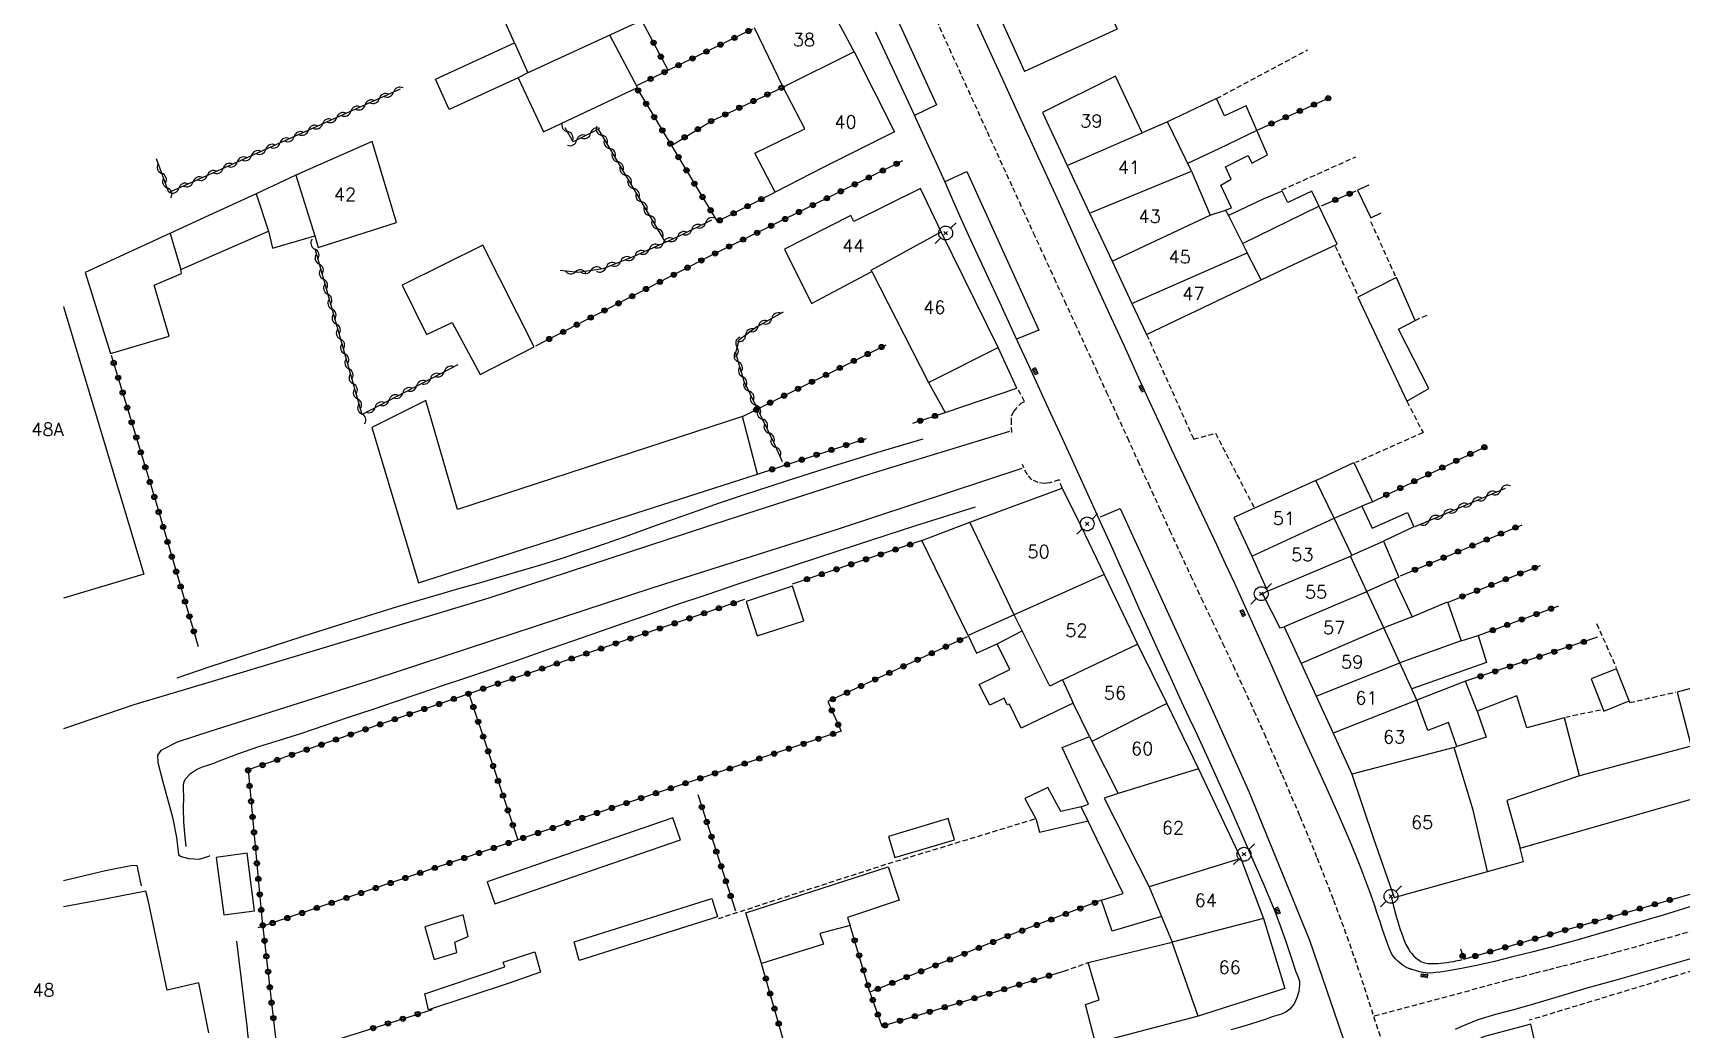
# Model space of a CAD drawing. Header units: millimetres. Extents: x 146997 to 148001, y 141998 to 143001.
# Drawn here: x 146997.1 to 147155.9, y 142402.6 to 142498.5 of the extents above; entities that cross this region are included whole.
import ezdxf
from ezdxf.enums import TextEntityAlignment as Align

# ---------------------------------------------------------------- set-up
doc = ezdxf.new("R2010")
doc.units = ezdxf.units.MM
doc.linetypes.add('DASHED', pattern=[0.75, 0.5, -0.25])
doc.layers.get('0').update_dxf_attribs({"linetype": 'CONTINUOUS'})
for name, color, linetype in [('W0001', 6, 'DASHED'), ('W0006', 2, 'CONTINUOUS'), ('W0008', 7, 'CONTINUOUS'), ('W0014', 7, 'CONTINUOUS'), ('W0017', 7, 'CONTINUOUS'), ('W0101', 7, 'CONTINUOUS'), ('W0104', 1, 'CONTINUOUS'), ('W0112', 1, 'DASHED'), ('W0300', 7, 'CONTINUOUS'), ('W0310', 3, 'CONTINUOUS'), ('W0323', 7, 'CONTINUOUS'), ('W0401', 7, 'CONTINUOUS'), ('W0473', 7, 'CONTINUOUS'), ('W0991', 7, 'CONTINUOUS'), ('W1102', 7, 'CONTINUOUS')]:
    doc.layers.add(name, color=color, linetype=linetype)
doc.styles.get("Standard").update_dxf_attribs({"font": 'romans.shx', "width": 0.85})

# ---------------------------------------------------------------- blocks, each defined once
blk = doc.blocks.new('T473')
for p, q in [((-0.166667, 0.166667), (0.166667, -0.166667)), ((-0.166667, -0.166667), (0.166667, 0.166667)), ((0.500001, 0.500001), (1.000002, 1.000002)), ((-1.000002, -1.000002), (-0.500001, -0.500001))]:
    blk.add_line(p, q)
blk.add_ellipse((0, 0), major_axis=(0.471405, 0.471405), ratio=1, start_param=5.4977871438, end_param=11.780972451)
blk = doc.blocks.new('T401')
for p, q in [((-0.3, 0.3), (0, 0.3)), ((-0.3, -0.25), (-0.3, 0.3)), ((-0.3, 0.15), (0, 0.15)), ((-0.3, 0), (0, 0)), ((0, 0.3), (0, -0.25)), ((-0.3, -0.15), (0, -0.15)), ((-0.3, -0.25), (-0.3, -0.3)), ((-0.3, -0.3), (0, -0.3)), ((0, -0.3), (0, -0.25))]:
    blk.add_line(p, q)
blk = doc.blocks.new('t323o')
at = {"color": 0, "linetype": 'Continuous'}
for radius in [0.25, 0.15]:
    blk.add_circle((0, 0), radius, dxfattribs=at)
blk = doc.blocks.new('t310o')
at = {"color": 0, "linetype": 'Continuous'}
for centre, start, end in [((-0.5, 0.38), 216.8699, 323.1304), ((0.5, -0.37), 36.8699, 143.1303)]:
    blk.add_arc(centre, 0.625, start, end, dxfattribs=at)

msp = doc.modelspace()

# ---------------------------------------------------------------- linework, layer by layer
at = {"layer": 'W0001'}
for points in [[(147084.09, 142499.8), (147086.54, 142494.42), (147088.99, 142489.04), (147091.45, 142483.66), (147092.45, 142481.47), (147093.45, 142479.29), (147094.45, 142477.11), (147095.45, 142474.93), (147096.45, 142472.75), (147097.45, 142470.57), (147098.46, 142468.38), (147099.46, 142466.2), (147100.47, 142463.98), (147101.49, 142461.76), (147102.51, 142459.54), (147103.52, 142457.32), (147104.54, 142455.1), (147105.56, 142452.88), (147106.58, 142450.66), (147107.6, 142448.44), (147108.61, 142446.27), (147109.63, 142444.1), (147110.65, 142441.93), (147111.68, 142439.77), (147112.7, 142437.6), (147113.71, 142435.43), (147114.71, 142433.25), (147115.68, 142431.06), (147117.42, 142427.07), (147119.13, 142423.08), (147120.79, 142419.06), (147122.37, 142415.01), (147123.41, 142412.23), (147124.39, 142409.43), (147125.34, 142406.62), (147126.24, 142403.79)], [(147157.9, 142412.29), (147153.73, 142411.11), (147149.56, 142409.96), (147148.26, 142409.61), (147146.95, 142409.27), (147145.64, 142408.93), (147144.33, 142408.6), (147143.02, 142408.26), (147141.71, 142407.93), (147140.4, 142407.59), (147139.09, 142407.25), (147126.24, 142403.79)], [(147126.24, 142403.79), (147134.11, 142379.49), (147134.86, 142377.14), (147135.61, 142374.78), (147136.36, 142372.43), (147137.11, 142370.08), (147137.86, 142367.73), (147138.62, 142365.38), (147139.39, 142363.03), (147140.18, 142360.69), (147141.93, 142355.62), (147143.72, 142350.55), (147145.55, 142345.51), (147147.46, 142340.49), (147149.1, 142336.33), (147150.8, 142332.2), (147152.54, 142328.08), (147154.32, 142323.98), (147155.82, 142320.63)]]:
    msp.add_lwpolyline(points, dxfattribs=at)
at = {"layer": 'W0006'}
for points in [[(147073.8, 142508.29), (147076.01, 142509.31), (147084.13, 142491.61), (147082, 142490.6)], [(147084.9, 142484.2), (147087.03, 142485.21), (147093.99, 142469.9), (147091.82, 142469.05)], [(147099.91, 142451.92), (147101.82, 142452.73), (147105.65, 142444.37), (147110.45, 142433.84), (147114.21, 142425.48), (147120.05, 142411.15), (147123.3, 142401.67), (147125.35, 142395.67), (147123.3, 142394.95)]]:
    msp.add_lwpolyline(points, dxfattribs=at)
at = {"layer": 'W0008'}
msp.add_lwpolyline([(147157.58, 142409.57), (147154.88, 142408.8), (147152.19, 142408.03), (147149.49, 142407.27), (147146.8, 142406.5), (147144.11, 142405.71), (147141.42, 142404.92), (147139.71, 142404.44), (147137.99, 142403.99), (147136.28, 142403.47), (147134.63, 142402.79), (147134.11, 142402.53)], dxfattribs=at)
at = {"layer": 'W0014'}
for points in [[(147095.93, 142482.21), (147094.11, 142486.19), (147092.29, 142490.17), (147090.47, 142494.14), (147088.65, 142498.12), (147087.25, 142501.19)], [(147078.25, 142498.67), (147078.92, 142497.22), (147080.26, 142494.32), (147081.6, 142491.42), (147082.94, 142488.53), (147084.27, 142485.62), (147085.01, 142483.98), (147085.74, 142482.33), (147086.47, 142480.68), (147087.19, 142479.03)], [(147157.23, 142414.5), (147154.13, 142413.56), (147151.02, 142412.64), (147147.91, 142411.74), (147145.81, 142411.15), (147143.71, 142410.57), (147141.61, 142410.01), (147139.5, 142409.49), (147137.9, 142409.1), (147136.31, 142408.73), (147134.7, 142408.4), (147133.08, 142408.13), (147132.64, 142408.06), (147132.19, 142408.01), (147131.74, 142407.97), (147131.28, 142407.98), (147130.97, 142408.03), (147130.66, 142408.1), (147130.36, 142408.18), (147130.06, 142408.27), (147129.96, 142408.3), (147129.85, 142408.33), (147129.75, 142408.37), (147129.65, 142408.41), (147129.42, 142408.52), (147129.2, 142408.64), (147128.99, 142408.78), (147128.79, 142408.93), (147128.57, 142409.13), (147128.36, 142409.33), (147128.17, 142409.56), (147128, 142409.8), (147127.83, 142410.13), (147127.7, 142410.47), (147127.58, 142410.82), (147127.46, 142411.17), (147127.27, 142411.71), (147127.08, 142412.25), (147126.89, 142412.8), (147126.71, 142413.35), (147126.53, 142413.9), (147126.35, 142414.45), (147126.16, 142414.99), (147125.97, 142415.54), (147125.49, 142416.82), (147125.01, 142418.11), (147124.5, 142419.38), (147123.98, 142420.65), (147122.96, 142423.03), (147121.89, 142425.4), (147120.82, 142427.76), (147119.75, 142430.13), (147118.02, 142433.99), (147116.3, 142437.86), (147114.57, 142441.72), (147112.82, 142445.57), (147111.98, 142447.41), (147111.12, 142449.24), (147110.26, 142451.07), (147109.4, 142452.89), (147108.54, 142454.72), (147107.67, 142456.54), (147106.81, 142458.37), (147105.96, 142460.2), (147104.71, 142462.92), (147103.46, 142465.63), (147102.22, 142468.36), (147100.98, 142471.08), (147099.71, 142473.86), (147098.45, 142476.64), (147097.19, 142479.43), (147095.93, 142482.21)], [(147087.19, 142479.03), (147088.7, 142475.78), (147090.21, 142472.54), (147091.71, 142469.3), (147093.21, 142466.05), (147094.7, 142462.81), (147096.19, 142459.57), (147097.67, 142456.33), (147099.15, 142453.09), (147100.04, 142451.11), (147100.94, 142449.13), (147101.82, 142447.16), (147102.71, 142445.18), (147103.6, 142443.2), (147104.49, 142441.22), (147105.38, 142439.24), (147106.28, 142437.27), (147106.83, 142436.08), (147107.38, 142434.89), (147107.93, 142433.7), (147108.48, 142432.52), (147109.04, 142431.33), (147109.59, 142430.14), (147110.14, 142428.95), (147110.68, 142427.76), (147111.61, 142425.69), (147112.54, 142423.61), (147113.45, 142421.54), (147114.36, 142419.46), (147114.96, 142418.08), (147115.56, 142416.7), (147116.15, 142415.31), (147116.71, 142413.92), (147117.26, 142412.47), (147117.78, 142411.02), (147118.28, 142409.56), (147118.76, 142408.09), (147118.87, 142407.8), (147118.99, 142407.49), (147119.09, 142407.18), (147119.11, 142406.85), (147119.03, 142406.21), (147118.85, 142405.59), (147118.57, 142405.01), (147118.17, 142404.49), (147117.79, 142404.21), (147117.35, 142404.02), (147116.91, 142403.88), (147116.48, 142403.74), (147115.79, 142403.49), (147115.08, 142403.26), (147114.37, 142403.04), (147113.65, 142402.83), (147113.27, 142402.72), (147112.88, 142402.61), (147112.49, 142402.51)], [(147127.98, 142415.19), (147128.15, 142414.42), (147128.35, 142413.67), (147128.56, 142412.92), (147128.8, 142412.18), (147128.98, 142411.69), (147129.16, 142411.19), (147129.36, 142410.71), (147129.62, 142410.24), (147129.77, 142410.02), (147129.94, 142409.81), (147130.12, 142409.61), (147130.32, 142409.43), (147130.47, 142409.31), (147130.62, 142409.2), (147130.79, 142409.1), (147130.96, 142409.02), (147131.14, 142408.96), (147131.32, 142408.93), (147131.51, 142408.9), (147131.69, 142408.89), (147131.94, 142408.88), (147132.19, 142408.88), (147132.44, 142408.9), (147132.68, 142408.92), (147133.01, 142408.95), (147133.33, 142409), (147133.65, 142409.05), (147133.97, 142409.1), (147134.17, 142409.14), (147134.37, 142409.18), (147134.57, 142409.22), (147134.77, 142409.27)]]:
    msp.add_lwpolyline(points, dxfattribs=at)
at = {"layer": 'W0017'}
for points in [[(147091.17, 142460.15), (147077.7, 142456.04), (147064.02, 142451.63), (147040.98, 142444.09), (147014, 142435.97)], [(147092.34, 142456.57), (147074.64, 142450.73), (147056.68, 142445.05), (147030.01, 142436.29), (147014, 142431.2)], [(147014, 142435.97), (147006.79, 142433.8), (147000, 142431.49)], [(147014, 142431.2), (147010.95, 142430.23), (147009.38, 142429.42), (147009.04, 142428.96), (147009.08, 142428.25), (147009.57, 142426.41), (147010.51, 142422.98), (147010.9, 142421.04), (147011.09, 142419.37), (147011.35, 142419.19), (147012.03, 142419), (147013.06, 142418.93), (147014, 142419.25)], [(147007.52, 142416.36), (147007.16, 142418.05), (147007.14, 142418.26), (147007.07, 142418.31), (147006.64, 142418.33), (147004.05, 142417.82), (147000, 142416.86)], [(147014, 142419.25), (147014.14, 142419.3)]]:
    msp.add_lwpolyline(points, dxfattribs=at)
at = {"layer": 'W0101'}
for points in [[(147097.86, 142507.15), (147101.52, 142498.91), (147092.61, 142494.83)], [(147073.12, 142502.44), (147076.07, 142496.95), (147076.18, 142496.73)], [(147088.94, 142502.95), (147092.61, 142494.83)], [(147069.34, 142493.34), (147066.59, 142499.03)], [(147076.18, 142496.73), (147080.07, 142489.02)], [(147080.07, 142489.02), (147073.25, 142485.63), (147068.58, 142483.21), (147066.61, 142486.96), (147071.44, 142489.32), (147069.34, 142493.34)], [(147103.94, 142488.92), (147101.37, 142494.39), (147094.32, 142490.89), (147096.72, 142485.77)], [(147108.69, 142485.24), (147106.38, 142490), (147103.94, 142488.92)], [(147024.22, 142479.01), (147024.55, 142477.89), (147032.08, 142480.3), (147029.74, 142488.09), (147022.4, 142484.84)], [(147096.72, 142485.77), (147098.87, 142481.18)], [(147108.69, 142485.24), (147110.49, 142480.99)], [(147022.4, 142484.84), (147024.22, 142479.01)], [(147082.59, 142483.58), (147076.14, 142480.39), (147075.87, 142480.97), (147069.46, 142477.72), (147072.07, 142472.49), (147077.9, 142475.58)], [(147084.57, 142479.38), (147082.59, 142483.58)], [(147098.87, 142481.18), (147101.04, 142476.55)], [(147110.49, 142480.99), (147111.96, 142481.47), (147112.27, 142480.95), (147114.07, 142477.38)], [(147077.9, 142475.58), (147083.36, 142464.86), (147090.07, 142468.26), (147084.57, 142479.38)], [(147102.95, 142472.49), (147104.36, 142469.5), (147115.39, 142474.76), (147114.07, 142477.38)], [(147101.04, 142476.55), (147102.95, 142472.49)], [(147000, 142472.2), (147000.04, 142472.08), (147007.73, 142446.4), (147002.47, 142444.83), (147000, 142444.09)], [(147122.43, 142451.79), (147120.68, 142455.42), (147112.77, 142451.86)], [(147091.62, 142442.49), (147089.53, 142446.86), (147087.32, 142451.41), (147096.23, 142454.68), (147098.04, 142451.05), (147100.28, 142446.37)], [(147112.77, 142451.86), (147114.49, 142448.14)], [(147114.49, 142448.14), (147116.03, 142444.78)], [(147125.6, 142444.72), (147124.01, 142448.13)], [(147100.28, 142446.37), (147103.49, 142439.67)], [(147116.03, 142444.78), (147115.54, 142444.52), (147117.21, 142441.22), (147117.61, 142441.34)], [(147127.22, 142441.24), (147125.6, 142444.72)], [(147096.27, 142436.21), (147095.03, 142435.61), (147092.37, 142440.93), (147091.62, 142442.49)], [(147117.61, 142441.34), (147119.26, 142437.8)], [(147128.77, 142437.86), (147127.22, 142441.24)], [(147103.49, 142439.67), (147106.3, 142433.94)], [(147119.26, 142437.8), (147120.7, 142434.65)], [(147130.42, 142434.28), (147128.77, 142437.86)], [(147096.27, 142436.21), (147097.3, 142433.96)], [(147120.7, 142434.65), (147122.34, 142431.07)], [(147134, 142429.72), (147134.27, 142429.79), (147133.45, 142432.11), (147131.45, 142431.33), (147130.42, 142434.28)], [(147098.85, 142430.78), (147097.3, 142433.96)], [(147106.3, 142433.94), (147109.38, 142427.66)], [(147122.34, 142431.07), (147124.14, 142427.15)], [(147098.85, 142430.78), (147099.1, 142430.27)], [(147099.1, 142430.27), (147101.63, 142425.27)], [(147124.14, 142427.15), (147126.23, 142420.94), (147128.22, 142415.26), (147137.23, 142417.75), (147135.83, 142423.67), (147134, 142429.72)], [(147109.38, 142427.66), (147113.46, 142419.01)], [(147101.63, 142425.27), (147100.29, 142424.83), (147104.61, 142416.27)], [(147113.46, 142419.01), (147115.63, 142413.24)], [(147007.93, 142415.87), (147003.14, 142414.93), (147000, 142414.35)], [(147014, 142402.21), (147013.04, 142407.04), (147009.97, 142406.32), (147008.14, 142415.01), (147007.93, 142415.87)], [(147104.61, 142416.27), (147105.8, 142413.42), (147106.83, 142410.95)], [(147115.63, 142413.24), (147117.69, 142406.48), (147109.34, 142403.83), (147106.83, 142410.95)]]:
    msp.add_lwpolyline(points, dxfattribs=at)
at = {"layer": 'W0104'}
for points in [[(147055.49, 142499.65), (147044.75, 142494.71), (147043.81, 142494.23), (147037.15, 142491.16), (147035.83, 142494.1), (147043.44, 142497.59), (147042.32, 142500.11), (147052.91, 142504.98)], [(147043.81, 142494.23), (147046.25, 142489.02), (147055.31, 142493.29), (147052.65, 142498.35)], [(147043.44, 142497.59), (147044.75, 142494.71)], [(147111.96, 142481.47), (147112.56, 142481.71), (147111.53, 142483.88), (147112.51, 142484.46), (147111.96, 142485.64), (147114.16, 142486.73), (147114.5, 142485.99), (147116.03, 142486.82), (147113.96, 142491.54), (147111.86, 142490.55), (147111.1, 142492.22), (147106.38, 142490)], [(147108.33, 142485.99), (147111.35, 142487.41), (147115.03, 142489.2)], [(147022.4, 142484.84), (147018.56, 142483.05), (147014, 142480.95)], [(147125.77, 142483.9), (147124.69, 142483.39)], [(147124.69, 142483.39), (147125.96, 142480.73), (147126.98, 142481.21)], [(147018.56, 142483.05), (147019.74, 142479.44)], [(147115.39, 142474.76), (147117.99, 142475.97), (147122.73, 142478.2), (147120.3, 142483.32), (147117.98, 142482.21), (147117.44, 142483.31), (147115.67, 142482.57), (147112.27, 142480.95)], [(147113.62, 142478.28), (147120.95, 142481.87)], [(147014, 142480.95), (147002.1, 142475.48), (147004.52, 142467.68), (147010.19, 142469.34), (147008.74, 142474.26), (147011.38, 142475.37), (147011.29, 142475.76), (147014, 142476.94)], [(147010.26, 142479.24), (147011.29, 142475.76)], [(147014, 142476.94), (147019.74, 142479.44), (147020.14, 142477.81), (147024.22, 142479.01)], [(147091.86, 142464.33), (147090.07, 142468.26)], [(147083.36, 142464.86), (147084.95, 142461.97), (147091.86, 142464.33)], [(147120.68, 142455.42), (147124.35, 142457.15), (147126.12, 142453.39), (147125.1, 142452.97), (147126.11, 142450.83), (147129.52, 142452.36), (147130.13, 142450.96), (147127.18, 142449.6), (147128.66, 142446.13), (147128.25, 142445.91), (147129.96, 142442.3), (147133.36, 142443.74), (147134.69, 142439.98), (147136.31, 142440.48), (147137.11, 142437.89), (147129.92, 142435.37)], [(147122.43, 142451.79), (147125.1, 142452.97)], [(147124.01, 142448.13), (147124.15, 142448.22), (147122.43, 142451.79)], [(147091.62, 142442.49), (147087.17, 142440.51), (147082.71, 142449.64), (147087.32, 142451.41)], [(147124.15, 142448.22), (147127.18, 142449.6)], [(147128.25, 142445.91), (147125.6, 142444.72)], [(147129.96, 142442.3), (147127.22, 142441.24)], [(147087.17, 142440.51), (147087.98, 142438.79), (147089.98, 142439.7)], [(147097.3, 142433.96), (147092.27, 142431.58), (147091.14, 142433.89), (147090.92, 142433.82), (147090.63, 142434.47), (147089.26, 142433.77), (147088.23, 142435.78), (147091.18, 142437.23), (147089.98, 142439.7), (147092.37, 142440.93)], [(147134.69, 142439.98), (147128.77, 142437.86)], [(147137.23, 142417.75), (147140.7, 142418.71), (147140.35, 142420), (147157.08, 142424.78), (147157.35, 142423.7), (147159.22, 142417.21), (147163.05, 142418.25), (147161.25, 142424.76), (147167, 142426.23), (147165.32, 142432.38), (147168.87, 142433.33), (147174.33, 142434.86), (147173.09, 142440), (147167.5, 142438.33), (147158.62, 142435.86), (147155.48, 142435.05), (147156.85, 142429.84), (147146.07, 142426.97), (147144.65, 142432.55), (147141.01, 142431.6), (147140.03, 142434.67), (147136.23, 142433.19), (147135.11, 142436.08), (147130.42, 142434.28)], [(147136.23, 142433.19), (147137.09, 142430.7), (147134.27, 142429.79)], [(147105.8, 142413.42), (147101.04, 142412.02), (147100.02, 142414.98), (147102.11, 142415.63), (147098.07, 142424), (147098.76, 142424.25), (147096.23, 142429.7), (147098.49, 142430.61), (147098.85, 142430.78)], [(147146.07, 142426.97), (147139.08, 142424.59), (147140.35, 142420)], [(147109.34, 142403.83), (147099.45, 142401.23), (147098.48, 142404.95), (147099.79, 142405.38), (147098.73, 142408.98), (147106.83, 142410.95)]]:
    msp.add_lwpolyline(points, dxfattribs=at)
for points in [[(147045.35, 142468.3), (147040.4, 142478.09), (147032.62, 142474.24), (147034.97, 142469.5), (147037.45, 142470.65), (147040.15, 142465.64)], [(147128.46, 142474.99), (147124.71, 142473.09), (147129.45, 142463.06), (147131.57, 142464.28), (147128.63, 142470.02), (147130.25, 142470.85)], [(147034.92, 142463.15), (147029.71, 142460.53), (147034.22, 142445.57), (147066.87, 142456.04), (147065.41, 142461.59), (147037.97, 142452.65)], [(147070.25, 142445.24), (147065.77, 142443.78), (147066.85, 142440.47), (147071.32, 142441.92)], [(147147.19, 142436.31), (147148.42, 142433.22), (147150.88, 142434.2), (147149.65, 142437.29)], [(147098.07, 142424), (147096.09, 142423.54), (147094.85, 142425.84), (147092.63, 142424.78), (147093.72, 142422.78), (147094.06, 142421.54), (147098.73, 142422.64)], [(147058.72, 142422.93), (147040.83, 142416.77), (147041.56, 142414.64), (147059.45, 142420.8)], [(147080.11, 142419.09), (147085.86, 142420.82), (147085.24, 142422.86), (147079.49, 142421.13)], [(147014.71, 142419.12), (147015.44, 142413.59), (147018.41, 142413.98), (147017.68, 142419.52)], [(147065.75, 142413.76), (147079.45, 142418.2), (147080.52, 142414.99), (147075.54, 142413.31), (147075.8, 142412.55), (147072.89, 142411.78), (147073.22, 142410.75), (147067.27, 142408.88)], [(147063.03, 142413.38), (147049.69, 142409.18), (147049.2, 142410.98), (147062.48, 142415.16)], [(147038.52, 142413.58), (147034.81, 142412.43), (147035.7, 142409.29), (147037.91, 142409.95), (147037.7, 142410.95), (147039, 142411.49)], [(147045.95, 142408.06), (147042.85, 142406.98), (147035.16, 142404.43), (147034.82, 142405.98), (147042.51, 142408.56), (147042.35, 142409.03), (147045.42, 142410.01)], [(147141.4, 142403.05), (147136.92, 142401.85), (147136.11, 142401.5), (147135.43, 142400.98), (147134.98, 142400.43), (147134.71, 142399.84), (147134.48, 142399.14), (147134.26, 142398.22), (147134.2, 142397.45), (147134.27, 142396.83), (147137.78, 142386.61), (147140.69, 142387.66), (147138.11, 142395.29), (147142.85, 142396.75)]]:
    msp.add_lwpolyline(points, close=True, dxfattribs=at)
at = {"layer": 'W0112'}
for points in [[(147111.1, 142492.22), (147119.88, 142496.92)], [(147117.4, 142483.43), (147124.54, 142486.62)], [(147128.35, 142475.12), (147125.91, 142480.53)], [(147122.55, 142478), (147124.67, 142473.38)], [(147130.25, 142470.85), (147131.43, 142471.38)], [(147104.36, 142469.5), (147108.9, 142459.4), (147111, 142459.98), (147114.76, 142452.75)], [(147091.37, 142460.05), (147091.34, 142460.98), (147091.35, 142461.65), (147091.56, 142462.08), (147092.04, 142462.64), (147092.29, 142462.87), (147092.61, 142463.05), (147092.03, 142464.13)], [(147129.45, 142463.06), (147131, 142460.04), (147124.49, 142457.15)], [(147096.23, 142454.68), (147095.94, 142455.51), (147095.04, 142455.19), (147094.54, 142455.15), (147093.93, 142455.23), (147093.31, 142455.49), (147092.88, 142455.98), (147092.53, 142456.64), (147092.42, 142456.97)], [(147147.73, 142441.64), (147149.61, 142437.4)], [(147150.88, 142434.2), (147150.92, 142434.03), (147155.34, 142435.05)], [(147148.11, 142433.31), (147144.76, 142432.61)], [(147093.55, 142422.79), (147079.22, 142418.42), (147063.12, 142413.21)], [(147169.94, 142412.03), (147155.17, 142407.65)], [(147096.39, 142408.15), (147098.73, 142408.98)], [(147155.17, 142407.65), (147141.24, 142403.42)]]:
    msp.add_lwpolyline(points, dxfattribs=at)
at = {"layer": 'W0300'}
for points in [[(147082.79, 142459.42), (147078.42, 142458.12), (147074.07, 142456.77), (147069.72, 142455.39), (147065.39, 142453.98), (147063.19, 142453.24), (147061.01, 142452.48), (147058.83, 142451.7), (147056.65, 142450.92), (147054.48, 142450.13), (147052.29, 142449.36), (147050.11, 142448.61), (147047.91, 142447.89), (147045.95, 142447.27), (147043.98, 142446.68), (147042.01, 142446.11), (147040.04, 142445.55), (147038.06, 142444.99), (147036.09, 142444.42), (147034.12, 142443.84), (147032.16, 142443.25), (147027.61, 142441.83), (147023.06, 142440.39), (147018.53, 142438.92), (147014, 142437.43)], [(147014, 142428.03), (147014.19, 142428.1), (147014.39, 142428.17), (147014.58, 142428.24), (147014.77, 142428.32), (147016.78, 142429.11), (147018.83, 142429.79), (147020.9, 142430.43), (147022.95, 142431.09), (147025.21, 142431.86), (147027.47, 142432.62), (147029.73, 142433.38), (147032, 142434.14), (147034.26, 142434.91), (147036.52, 142435.67), (147038.78, 142436.43), (147041.04, 142437.2), (147044.03, 142438.23), (147047.03, 142439.27), (147050.02, 142440.31), (147053.02, 142441.36), (147056.01, 142442.4), (147059.01, 142443.44), (147062.01, 142444.46), (147065.01, 142445.48), (147070.71, 142447.37), (147076.42, 142449.24), (147082.14, 142451.08), (147087.87, 142452.89)], [(147014, 142437.43), (147010.92, 142436.4)], [(147011.82, 142420.16), (147011.69, 142421.37), (147011.6, 142422.57), (147011.57, 142423.78), (147011.58, 142424.99), (147011.58, 142425.2), (147011.57, 142425.41), (147011.56, 142425.62), (147011.55, 142425.84), (147011.56, 142426.06), (147011.6, 142426.29), (147011.67, 142426.5), (147011.77, 142426.71), (147012.23, 142427.21), (147012.8, 142427.57), (147013.4, 142427.83), (147014, 142428.03)], [(147016.66, 142411.04), (147016.89, 142409.19), (147017.12, 142407.34), (147017.35, 142405.48), (147017.58, 142403.63), (147017.66, 142402.89), (147017.74, 142402.16), (147017.82, 142401.42), (147017.9, 142400.68), (147017.99, 142399.94), (147018.08, 142399.2), (147018.18, 142398.47), (147018.28, 142397.73), (147018.52, 142396.32), (147018.78, 142394.92), (147019.05, 142393.52), (147019.34, 142392.12), (147019.63, 142390.72), (147019.92, 142389.32), (147019.92, 142389.31)]]:
    msp.add_lwpolyline(points, dxfattribs=at)
at = {"layer": 'W0310'}
for points in [[(147032.45, 142493.14), (147014, 142484.89)], [(147058, 142478.4), (147051.54, 142489.27), (147049.12, 142488.05), (147048.34, 142489.42)], [(147014, 142484.89), (147010.16, 142483.18), (147008.95, 142486.42)], [(147047.85, 142475.69), (147049.6, 142475.5), (147051.99, 142475.85), (147054.76, 142476.96), (147059.24, 142478.95), (147062.48, 142480.55)], [(147024.2, 142477.79), (147028.74, 142461.8), (147038.02, 142466.61)], [(147069.34, 142471.66), (147066.81, 142470.24), (147065.08, 142468.95), (147064.75, 142467.74), (147065.56, 142465), (147068.44, 142459.06), (147069.24, 142457.26)], [(147130.23, 142451.01), (147138.96, 142454.7)]]:
    msp.add_lwpolyline(points, dxfattribs=at)
at = {"layer": 'W0323'}
for points in [[(147058.26, 142494.95), (147055.72, 142499.75)], [(147066.39, 142498.93), (147055.22, 142493.46)], [(147055.3, 142493.12), (147063, 142480.39), (147068.58, 142483.21)], [(147058.58, 142487.71), (147062.34, 142490.02), (147069.34, 142493.34)], [(147115.03, 142489.2), (147121.97, 142492.31)], [(147080.85, 142486.23), (147062.29, 142477.06), (147045.47, 142468.37)], [(147124.54, 142483.32), (147121.18, 142481.87)], [(147004.6, 142467.51), (147008.83, 142453.6), (147012.98, 142439.45)], [(147065.41, 142461.59), (147079.28, 142468.51)], [(147081.83, 142460.95), (147084.95, 142461.97)], [(147066.87, 142456.04), (147077.38, 142459.49)], [(147126.12, 142453.39), (147137.13, 142458.75)], [(147128.84, 142446.25), (147140.56, 142451.17)], [(147082.71, 142449.64), (147070.22, 142445.44)], [(147133.41, 142443.71), (147142.33, 142447.24)], [(147065.62, 142443.96), (147039.06, 142434.89), (147017.79, 142427.54), (147019.12, 142413.24), (147020.66, 142399.77), (147035.56, 142404.47)], [(147136.31, 142440.48), (147144.09, 142443.35)], [(147087.06, 142440.37), (147073.64, 142434.13), (147074.93, 142431.27), (147053.48, 142424.09), (147018.73, 142412.32)], [(147147.8, 142440.32), (147135.11, 142436.08)], [(147039.06, 142434.89), (147043.78, 142420.81)], [(147061.12, 142425.16), (147064.76, 142413.97)], [(147134.61, 142410.29), (147134.93, 142409.3), (147159.1, 142416.26)], [(147100.02, 142414.98), (147091.26, 142411.64), (147077.71, 142406.14), (147075.8, 142412.55)], [(147100.32, 142400.89), (147090.45, 142397.33), (147079.96, 142393.27), (147079.42, 142393.05), (147072.33, 142391.12), (147067.27, 142408.88)], [(147077.71, 142406.14), (147078.86, 142402.85), (147096.39, 142408.15)]]:
    msp.add_lwpolyline(points, dxfattribs=at)
at = {"layer": 'W1102'}
for points in [[(147076.18, 142496.73), (147069.34, 142493.34)], [(147096.72, 142485.77), (147103.94, 142488.92)], [(147098.87, 142481.18), (147108.69, 142485.24)], [(147101.04, 142476.55), (147110.49, 142480.99)], [(147077.9, 142475.58), (147077.82, 142475.71), (147084.57, 142479.38)], [(147102.95, 142472.49), (147114.07, 142477.38)], [(147114.49, 142448.14), (147122.43, 142451.79)], [(147116.03, 142444.78), (147124.01, 142448.13)], [(147100.28, 142446.37), (147091.62, 142442.49)], [(147125.6, 142444.72), (147125.48, 142444.66), (147117.61, 142441.34)], [(147127.22, 142441.24), (147119.26, 142437.8)], [(147096.27, 142436.21), (147103.49, 142439.67)], [(147120.7, 142434.65), (147128.77, 142437.86)], [(147130.42, 142434.28), (147122.34, 142431.07)], [(147106.3, 142433.94), (147099.1, 142430.27)], [(147134, 142429.72), (147124.14, 142427.15)], [(147109.38, 142427.66), (147101.63, 142425.27)], [(147113.46, 142419.01), (147104.61, 142416.27)], [(147115.63, 142413.24), (147106.83, 142410.95)]]:
    msp.add_lwpolyline(points, dxfattribs=at)

# ---------------------------------------------------------------- block references
at = {"layer": 'W0310'}
for p, rotation in [((147031.8, 142492.85), 204.0844783488699), ((147027.69, 142491.01), 204.0844783488699), ((147029.06, 142491.62), 204.0844783488699), ((147030.43, 142492.24), 204.0844783488699), ((147023.59, 142489.18), 204.0844783488699), ((147024.96, 142489.79), 204.0844783488699), ((147026.32, 142490.4), 204.0844783488699), ((147048.56, 142489.05), 119.6862966763576), ((147020.85, 142487.95), 204.0844783488699), ((147022.22, 142488.56), 204.0844783488699), ((147049.44, 142488.21), 206.7639940565152), ((147050.78, 142488.89), 206.7639940565152), ((147051.87, 142488.72), 120.7283308735224), ((147052.64, 142487.43), 120.7283308735224), ((147016.74, 142486.12), 204.0844783488699), ((147018.11, 142486.73), 204.0844783488699), ((147019.48, 142487.34), 204.0844783488699), ((147053.4, 142486.14), 120.7283308735224), ((147009.47, 142485.02), 110.4936870162201), ((147013.85, 142484.82), 204.0844783489915), ((147015.37, 142485.5), 204.0844783488699), ((147054.17, 142484.85), 120.7283308735224), ((147010, 142483.61), 110.4936870162201), ((147011.11, 142483.6), 204.0844783489915), ((147012.48, 142484.21), 204.0844783489915), ((147054.94, 142483.56), 120.7283308735224), ((147055.7, 142482.27), 120.7283308735224), ((147056.47, 142480.98), 120.7283308735224), ((147057.23, 142479.69), 120.7283308735224), ((147060.53, 142479.59), 26.18927679600534), ((147061.87, 142480.25), 26.18927679600534), ((147024.22, 142477.72), 285.8672440268128), ((147057.81, 142478.32), 23.95298462552062), ((147059.18, 142478.93), 23.95298462552062), ((147024.63, 142476.28), 285.8672440268128), ((147053.68, 142476.53), 21.98668217803899), ((147055.07, 142477.1), 23.95298462552062), ((147056.44, 142477.71), 23.95298462552062), ((147025.04, 142474.83), 285.8672440268128), ((147049.34, 142475.53), 353.8394407836857), ((147050.83, 142475.68), 8.270779187032453), ((147052.29, 142475.97), 21.98668217803899), ((147025.45, 142473.39), 285.8672440268128), ((147025.86, 142471.95), 285.8672440268128), ((147026.27, 142470.5), 285.8672440268128), ((147066.95, 142470.31), 209.4062490001914), ((147068.26, 142471.05), 209.4062490001914), ((147026.68, 142469.06), 285.8672440268128), ((147064.9, 142468.29), 254.5808709259587), ((147065.74, 142469.44), 216.5668325959659), ((147027.09, 142467.62), 285.8672440268128), ((147065.01, 142466.85), 286.4958235773956), ((147027.5, 142466.18), 285.8672440268128), ((147035.36, 142465.23), 27.37153186033948), ((147036.69, 142465.92), 27.37153186033948), ((147065.44, 142465.41), 286.4958235773956), ((147027.91, 142464.73), 285.8672440268128), ((147028.32, 142463.29), 285.8672440268128), ((147032.69, 142463.85), 27.37153186033948), ((147034.03, 142464.54), 27.37153186033948), ((147066.03, 142464.04), 295.8746337970768), ((147028.73, 142461.85), 285.8672440268128), ((147030.03, 142462.47), 27.37153186033948), ((147031.36, 142463.16), 27.37153186033948), ((147066.68, 142462.69), 295.8746337970768), ((147067.34, 142461.34), 295.8746337970768), ((147067.99, 142459.99), 295.8746337970768), ((147068.63, 142458.63), 293.9417543195894), ((147138.51, 142454.51), 22.93974068039853), ((147134.37, 142452.76), 22.93974068039853), ((147135.75, 142453.34), 22.93974068039853), ((147137.13, 142453.93), 22.93974068039853), ((147131.61, 142451.59), 22.93974068039853), ((147132.99, 142452.18), 22.93974068039853)]:
    msp.add_blockref('t310o', p, dxfattribs=dict(at, rotation=rotation))
at = {"layer": 'W0323'}
for p, rotation in [((147056.85, 142497.6), 117.8194339789356), ((147063.3, 142497.42), 206.1099400792064), ((147064.65, 142498.08), 206.1099400792064), ((147066, 142498.74), 206.1099400792064), ((147057.55, 142496.27), 117.8194339789356), ((147060.61, 142496.1), 206.1099400792064), ((147061.95, 142496.76), 206.1099400792064), ((147057.91, 142494.78), 206.1099400792064), ((147059.26, 142495.44), 206.1099400792064), ((147055.37, 142493.01), 301.1691121361754), ((147056.57, 142494.12), 206.1099400792064), ((147067.83, 142492.63), 25.40750922462232), ((147069.19, 142493.27), 25.40750922462232), ((147056.14, 142491.73), 301.1691121361754), ((147065.12, 142491.34), 25.40750922462232), ((147066.48, 142491.99), 25.40750922462232), ((147119.14, 142491.04), 24.06839549287388), ((147120.5, 142491.65), 24.06839549287388), ((147121.87, 142492.26), 24.06839549287388), ((147056.92, 142490.44), 301.1691121361754), ((147062.41, 142490.06), 25.40750922462232), ((147063.77, 142490.7), 25.40750922462232), ((147116.4, 142489.82), 24.06839549287388), ((147117.77, 142490.43), 24.06839549287388), ((147057.7, 142489.16), 301.1691121361754), ((147058.47, 142487.88), 301.1691121361754), ((147059.85, 142488.49), 31.57948184592653), ((147061.13, 142489.28), 31.57948184592653), ((147059.25, 142486.59), 301.1691121361754), ((147060.03, 142485.31), 301.1691121361754), ((147077.59, 142484.62), 206.3000757183428), ((147078.94, 142485.29), 206.3000757183428), ((147080.28, 142485.95), 206.3000757183428), ((147060.8, 142484.02), 301.1691121361754), ((147074.9, 142483.29), 206.3000757183428), ((147076.25, 142483.96), 206.3000757183428), ((147123.93, 142483.06), 203.3487029325554), ((147061.58, 142482.74), 301.1691121361754), ((147062.36, 142481.46), 301.1691121361754), ((147065.91, 142481.86), 26.76584374616933), ((147067.24, 142482.53), 26.76584374616933), ((147072.21, 142481.96), 206.3000757183428), ((147073.56, 142482.63), 206.3000757183428), ((147122.55, 142482.47), 203.3487029325554), ((147063.23, 142480.5), 26.76584374616933), ((147064.57, 142481.18), 26.76584374616933), ((147068.18, 142479.97), 206.3000757183428), ((147069.53, 142480.63), 206.3000757183428), ((147070.87, 142481.3), 206.3000757183428), ((147065.49, 142478.64), 206.3000757183428), ((147066.84, 142479.3), 206.3000757183428), ((147062.8, 142477.31), 206.3000757183428), ((147064.15, 142477.98), 206.3000757183428), ((147058.8, 142475.25), 207.3121508864843), ((147060.13, 142475.94), 207.3121508864843), ((147061.46, 142476.63), 207.3121508864843), ((147056.13, 142473.88), 207.3121508864843), ((147057.47, 142474.57), 207.3121508864843), ((147053.47, 142472.5), 207.3121508864843), ((147054.8, 142473.19), 207.3121508864843), ((147049.47, 142470.44), 207.3121508864843), ((147050.8, 142471.13), 207.3121508864843), ((147052.13, 142471.81), 207.3121508864843), ((147046.8, 142469.06), 207.3121508864843), ((147048.14, 142469.75), 207.3121508864843), ((147077.49, 142467.62), 26.51050110199655), ((147078.83, 142468.29), 26.51050110199655), ((147004.83, 142466.76), 286.8750786282933), ((147073.47, 142465.61), 26.51050110199655), ((147074.81, 142466.28), 26.51050110199655), ((147076.15, 142466.95), 26.51050110199655), ((147005.27, 142465.33), 286.8750786282933), ((147070.78, 142464.27), 26.51050110199655), ((147072.12, 142464.94), 26.51050110199655), ((147005.7, 142463.89), 286.8750786282933), ((147006.14, 142462.45), 286.8750786282933), ((147068.1, 142462.93), 26.51050110199655), ((147069.44, 142463.6), 26.51050110199655), ((147006.57, 142461.02), 286.8750786282933), ((147066.75, 142462.26), 26.51050110199655), ((147082.55, 142461.18), 18.1654423737336), ((147083.97, 142461.65), 18.1654423737336), ((147007.01, 142459.58), 286.8750786282933), ((147076.85, 142459.31), 18.1654423737336), ((147007.44, 142458.15), 286.8750786282933), ((147072.57, 142457.91), 18.1654423737336), ((147074, 142458.38), 18.1654423737336), ((147075.42, 142458.84), 18.1654423737336), ((147135.56, 142457.99), 25.94306369466288), ((147136.91, 142458.64), 25.94306369466288), ((147007.88, 142456.71), 286.8750786282933), ((147068.29, 142456.51), 18.1654423737336), ((147069.72, 142456.97), 18.1654423737336), ((147071.15, 142457.44), 18.1654423737336), ((147132.86, 142456.68), 25.94306369466288), ((147134.21, 142457.33), 25.94306369466288), ((147008.31, 142455.28), 286.8750786282933), ((147128.81, 142454.71), 25.94306369466288), ((147130.16, 142455.36), 25.94306369466288), ((147131.51, 142456.02), 25.94306369466288), ((147008.75, 142453.84), 286.8750786282933), ((147127.47, 142454.05), 25.94306369466288), ((147009.17, 142452.4), 286.3586141052207), ((147009.6, 142450.96), 286.3586141052207), ((147137.14, 142449.74), 22.78666979098383), ((147138.52, 142450.32), 22.78666979098383), ((147139.91, 142450.9), 22.78666979098383), ((147010.02, 142449.52), 286.3586141052207), ((147078.75, 142448.31), 198.564203745967), ((147080.17, 142448.78), 198.564203745967), ((147081.59, 142449.26), 198.564203745967), ((147134.37, 142448.58), 22.78666979098383), ((147135.76, 142449.16), 22.78666979098383), ((147010.44, 142448.09), 286.3586141052207), ((147010.86, 142446.65), 286.3586141052207), ((147074.48, 142446.87), 198.564203745967), ((147075.9, 142447.35), 198.564203745967), ((147077.33, 142447.83), 198.564203745967), ((147130.23, 142446.83), 22.78666979098383), ((147131.61, 142447.41), 22.78666979098383), ((147132.99, 142447.99), 22.78666979098383), ((147141.78, 142447.02), 21.5704764413917), ((147011.29, 142445.21), 286.3586141052207), ((147071.64, 142445.92), 198.564203745967), ((147073.06, 142446.4), 198.564203745967), ((147137.59, 142445.37), 21.5704764413917), ((147138.99, 142445.92), 21.5704764413917), ((147140.38, 142446.47), 21.5704764413917), ((147011.71, 142443.77), 286.3586141052207), ((147064.57, 142443.61), 198.8516509652194), ((147134.8, 142444.26), 21.5704764413917), ((147136.2, 142444.81), 21.5704764413917), ((147012.13, 142442.33), 286.3586141052207), ((147060.31, 142442.15), 198.8516509652194), ((147061.73, 142442.64), 198.8516509652194), ((147063.15, 142443.12), 198.8516509652194), ((147140.53, 142442.04), 20.29076344128201), ((147141.94, 142442.56), 20.29076344128201), ((147143.34, 142443.08), 20.29076344128201), ((147012.55, 142440.89), 286.3586141052207), ((147054.64, 142440.21), 198.8516509652194), ((147056.06, 142440.7), 198.8516509652194), ((147057.47, 142441.18), 198.8516509652194), ((147058.89, 142441.67), 198.8516509652194), ((147137.72, 142441), 20.29076344128201), ((147139.12, 142441.52), 20.29076344128201), ((147050.38, 142438.76), 198.8516509652194), ((147051.8, 142439.24), 198.8516509652194), ((147053.22, 142439.73), 198.8516509652194), ((147083.66, 142438.79), 204.9432524641977), ((147085.02, 142439.42), 204.9432524641977), ((147086.38, 142440.05), 204.9432524641977), ((147143.65, 142438.93), 198.4674739793284), ((147145.07, 142439.41), 198.4674739793284), ((147146.5, 142439.88), 198.4674739793284), ((147046.12, 142437.31), 198.8516509652194), ((147047.54, 142437.79), 198.8516509652194), ((147048.96, 142438.27), 198.8516509652194), ((147080.94, 142437.52), 204.9432524641977), ((147082.3, 142438.16), 204.9432524641977), ((147137.96, 142437.03), 198.4674739793284), ((147139.38, 142437.51), 198.4674739793284), ((147140.81, 142437.98), 198.4674739793284), ((147142.23, 142438.46), 198.4674739793284), ((147041.86, 142435.85), 198.8516509652194), ((147043.28, 142436.34), 198.8516509652194), ((147044.7, 142436.82), 198.8516509652194), ((147076.86, 142435.63), 204.9432524641977), ((147078.22, 142436.26), 204.9432524641977), ((147079.58, 142436.89), 204.9432524641977), ((147136.54, 142436.56), 198.4674739793284), ((147036.19, 142433.9), 199.0875233045604), ((147037.6, 142434.39), 199.0875233045604), ((147039.02, 142434.88), 199.0875233045604), ((147040.44, 142435.37), 198.8516509652194), ((147074.14, 142434.36), 204.9432524641977), ((147075.5, 142434.99), 204.9432524641977), ((147031.93, 142432.43), 199.0875233045604), ((147033.35, 142432.92), 199.0875233045604), ((147034.77, 142433.41), 199.0875233045604), ((147039.49, 142433.61), 288.5318917772998), ((147074.03, 142433.27), 294.4061297977289), ((147027.68, 142430.96), 199.0875233045604), ((147029.1, 142431.45), 199.0875233045604), ((147030.52, 142431.94), 199.0875233045604), ((147039.96, 142432.18), 288.5318917772998), ((147040.44, 142430.76), 288.5318917772998), ((147074.16, 142431.02), 198.505421330897), ((147074.65, 142431.9), 294.4061297977289), ((147023.43, 142429.49), 199.0875233045604), ((147024.85, 142429.98), 199.0875233045604), ((147026.26, 142430.47), 199.0875233045604), ((147040.92, 142429.34), 288.5318917772998), ((147068.47, 142429.11), 198.505421330897), ((147069.9, 142429.59), 198.505421330897), ((147071.32, 142430.06), 198.505421330897), ((147072.74, 142430.54), 198.505421330897), ((147019.18, 142428.01), 199.0875233045604), ((147020.59, 142428.51), 199.0875233045604), ((147022.01, 142429), 199.0875233045604), ((147041.39, 142427.92), 288.5318917772998), ((147064.21, 142427.68), 198.505421330897), ((147065.63, 142428.16), 198.505421330897), ((147067.05, 142428.64), 198.505421330897), ((147017.79, 142427.5), 275.3338537567572), ((147017.93, 142426.01), 275.3338537567572), ((147041.87, 142426.49), 288.5318917772998), ((147059.94, 142426.26), 198.505421330897), ((147061.36, 142426.73), 198.505421330897), ((147062.78, 142427.21), 198.505421330897), ((147018.07, 142424.52), 275.3338537567572), ((147042.35, 142425.07), 288.5318917772998), ((147054.25, 142424.35), 198.505421330897), ((147055.67, 142424.83), 198.505421330897), ((147057.09, 142425.3), 198.505421330897), ((147058.52, 142425.78), 198.505421330897), ((147018.21, 142423.02), 275.3338537567572), ((147042.82, 142423.65), 288.5318917772998), ((147049.99, 142422.91), 198.7159607537785), ((147051.41, 142423.39), 198.7159607537785), ((147052.83, 142423.87), 198.7159607537785), ((147061.51, 142423.96), 288.0008048903421), ((147018.35, 142421.53), 275.3338537567572), ((147043.3, 142422.23), 288.5318917772998), ((147045.72, 142421.47), 198.7159607537785), ((147047.15, 142421.95), 198.7159607537785), ((147048.57, 142422.43), 198.7159607537785), ((147061.98, 142422.53), 288.0008048903421), ((147018.49, 142420.03), 275.3338537567572), ((147040.04, 142419.54), 198.7159607537785), ((147041.46, 142420.02), 198.7159607537785), ((147042.88, 142420.5), 198.7159607537785), ((147044.3, 142420.98), 198.7159607537785), ((147062.44, 142421.1), 288.0008048903421), ((147062.9, 142419.68), 288.0008048903421), ((147018.63, 142418.54), 275.3338537567572), ((147035.78, 142418.1), 198.7159607537785), ((147037.2, 142418.58), 198.7159607537785), ((147038.62, 142419.06), 198.7159607537785), ((147063.37, 142418.25), 288.0008048903421), ((147018.77, 142417.05), 275.3338537567572), ((147031.52, 142416.65), 198.7159607537785), ((147032.94, 142417.13), 198.7159607537785), ((147034.36, 142417.62), 198.7159607537785), ((147063.83, 142416.82), 288.0008048903421), ((147018.91, 142415.55), 275.3338537567572), ((147027.26, 142415.21), 198.7159607537785), ((147028.68, 142415.69), 198.7159607537785), ((147030.1, 142416.17), 198.7159607537785), ((147064.29, 142415.4), 288.0008048903421), ((147154.78, 142415.02), 16.05710173709538), ((147019.05, 142414.06), 275.3338537567572), ((147021.57, 142413.28), 198.7159607537785), ((147022.99, 142413.76), 198.7159607537785), ((147024.41, 142414.25), 198.7159607537785), ((147025.84, 142414.73), 198.7159607537785), ((147096.58, 142413.67), 200.8566322822617), ((147097.98, 142414.2), 200.8566322822617), ((147099.39, 142414.74), 200.8566322822617), ((147149.01, 142413.36), 16.05710173709538), ((147150.45, 142413.77), 16.05710173709538), ((147151.89, 142414.19), 16.05710173709538), ((147153.34, 142414.6), 16.05710173709538), ((147019.2, 142412.57), 276.5241217047706), ((147020.15, 142412.8), 198.7159607537785), ((147092.38, 142412.06), 200.8566322822617), ((147093.78, 142412.6), 200.8566322822617), ((147095.18, 142413.13), 200.8566322822617), ((147143.25, 142411.7), 16.05710173709538), ((147144.69, 142412.11), 16.05710173709538), ((147146.13, 142412.53), 16.05710173709538), ((147147.57, 142412.94), 16.05710173709538), ((147019.37, 142411.08), 276.5241217047706), ((147076.23, 142411.11), 106.601502198881), ((147088.2, 142410.4), 202.0699610172304), ((147089.59, 142410.96), 202.0699610172304), ((147090.98, 142411.53), 202.0699610172304), ((147137.48, 142410.04), 16.05710173709538), ((147138.92, 142410.45), 16.05710173709538), ((147140.36, 142410.87), 16.05710173709538), ((147141.8, 142411.28), 16.05710173709538), ((147019.54, 142409.59), 276.5241217047706), ((147076.66, 142409.67), 106.601502198881), ((147084.03, 142408.71), 202.0699610172304), ((147085.42, 142409.27), 202.0699610172304), ((147086.81, 142409.83), 202.0699610172304), ((147134.82, 142409.63), 287.9109166725285), ((147136.04, 142409.62), 16.05710173709538), ((147019.71, 142408.1), 276.5241217047706), ((147067.68, 142407.44), 105.887857199458), ((147077.09, 142408.24), 106.601502198881), ((147079.86, 142407.02), 202.0699610172304), ((147081.25, 142407.58), 202.0699610172304), ((147082.64, 142408.14), 202.0699610172304), ((147092.09, 142406.85), 16.82913991486141), ((147093.52, 142407.28), 16.82913991486141), ((147094.96, 142407.72), 16.82913991486141), ((147019.88, 142406.61), 276.5241217047706), ((147068.09, 142406), 105.887857199458), ((147077.51, 142406.8), 106.601502198881), ((147077.98, 142405.38), 289.2962405250404), ((147078.47, 142406.45), 202.0699610172304), ((147087.78, 142405.55), 16.82913991486141), ((147089.21, 142405.98), 16.82913991486141), ((147090.65, 142406.41), 16.82913991486141), ((147020.05, 142405.12), 276.5241217047706), ((147034.13, 142404.02), 17.52538425246415), ((147068.5, 142404.55), 105.887857199458), ((147078.47, 142403.97), 289.2962405250404), ((147082.04, 142403.81), 16.82913991486141), ((147083.47, 142404.24), 16.82913991486141), ((147084.91, 142404.68), 16.82913991486141), ((147086.34, 142405.11), 16.82913991486141), ((147020.22, 142403.63), 276.5241217047706), ((147029.84, 142402.67), 17.52538425246415), ((147031.27, 142403.12), 17.52538425246415), ((147032.7, 142403.57), 17.52538425246415), ((147068.91, 142403.11), 105.887857199458), ((147079.16, 142402.94), 16.82913991486141), ((147080.6, 142403.37), 16.82913991486141)]:
    msp.add_blockref('t323o', p, dxfattribs=dict(at, rotation=rotation))
at = {"layer": 'W0401'}
for p, rotation in [((147093.49, 142465.89), 204.7417815235246), ((147104.04, 142464.38), 24.63347703508851), ((147113.77, 142442.72), 24.35048863739655), ((147116.85, 142413.92), 201.184864890592), ((147131.16, 142407.87), 83.45905499771362)]:
    msp.add_blockref('T401', p, dxfattribs=dict(at, rotation=rotation))
at = {"layer": 'W0473'}
for p in [(147085, 142479.27), (147098.64, 142451.25), (147115.41, 142444.52), (147113.75, 142419.42), (147127.92, 142415.36)]:
    msp.add_blockref('T473', p, dxfattribs=at)

# ---------------------------------------------------------------- texts
at = {"layer": 'W0991'}
for s, p in [('38', (147071.35, 142497.89)), ('40', (147075.35, 142489.97)), ('39', (147099.04, 142490.08)), ('41', (147102.66, 142485.59)), ('42', (147027.13, 142482.99)), ('43', (147104.65, 142480.89)), ('44', (147076.1, 142478.04)), ('45', (147107.55, 142476.98)), ('47', (147108.87, 142473.44)), ('46', (147083.91, 142472.12)), ('48A', (146998.45, 142460.36)), ('51', (147117.6, 142451.78)), ('50', (147093.96, 142448.57)), ('53', (147119.37, 142448.28)), ('55', (147120.69, 142444.68)), ('52', (147097.6, 142440.99)), ('57', (147122.44, 142441.26)), ('59', (147124.17, 142437.95)), ('56', (147101.32, 142434.97)), ('61', (147125.55, 142434.48)), ('63', (147128.22, 142430.72)), ('60', (147103.94, 142429.6)), ('65', (147130.91, 142422.49)), ('62', (147106.9, 142421.97)), ('64', (147110.06, 142414.98)), ('66', (147112.37, 142408.53)), ('48', (146998.07, 142406.34))]:
    msp.add_text(s, height=1.25, dxfattribs=at).set_placement(p, align=Align.MIDDLE_CENTER)

doc.saveas('drawing.dxf')
